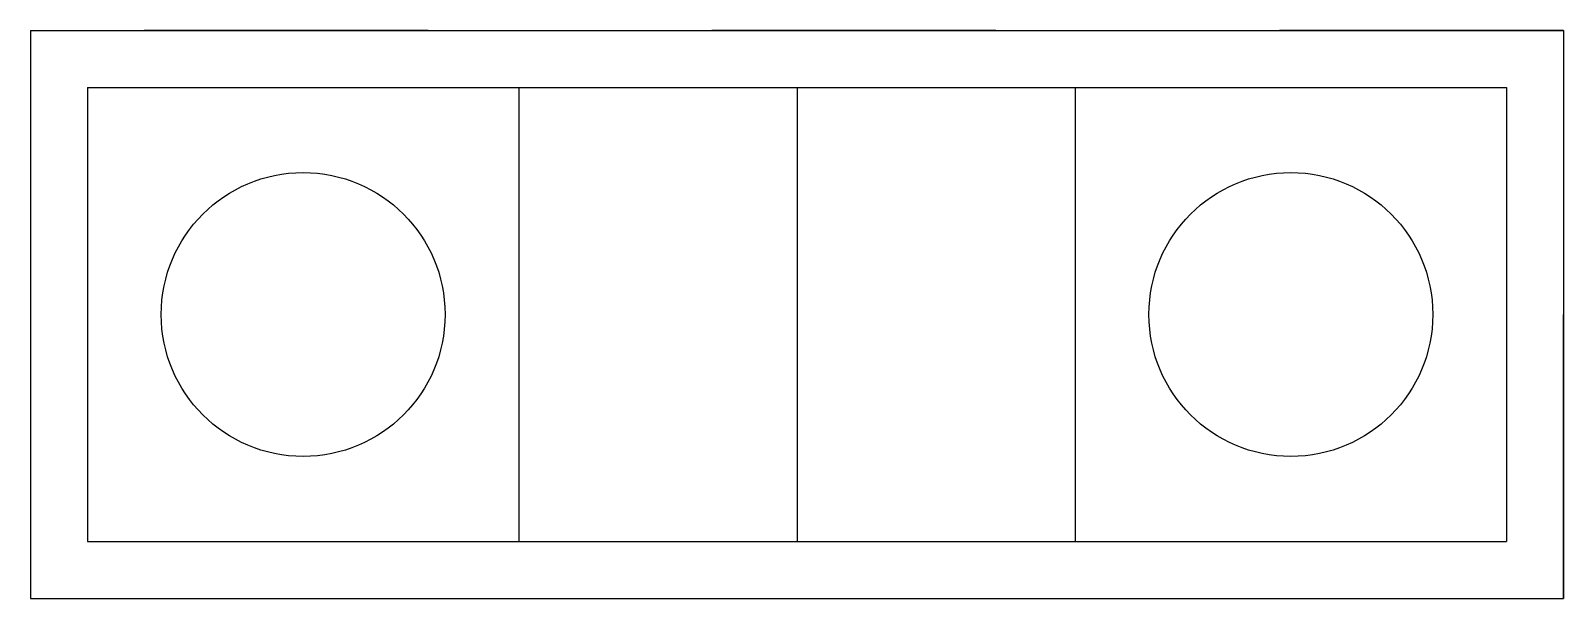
# Model space of a CAD drawing. Extents: x -0.96 to 4.44, y -1 to 1.
import ezdxf

# ---------------------------------------------------------------- set-up
doc = ezdxf.new("R2010")
doc.units = 0
doc.linetypes.add('虚线', pattern=[2, 1, -1])
for name, color, linetype in [('粗实线层', 7, 'CONTINUOUS'), ('细实线层', 7, 'CONTINUOUS'), ('虚线层', 6, '虚线')]:
    doc.layers.add(name, color=color, linetype=linetype)

msp = doc.modelspace()

# ---------------------------------------------------------------- linework, layer by layer
at = {"layer": '粗实线层'}
for p, q in [((-0.96, 1), (4.44, 1)), ((-0.96, 1), (-0.96, -1)), ((4.44, 1), (4.44, -1)), ((-0.96, -1), (4.44, -1))]:
    msp.add_line(p, q, dxfattribs=at)
at = {"layer": '细实线层'}
for p, q in [((-0.76, 0.8), (4.24, 0.8)), ((-0.76, 0.8), (-0.76, -0.8)), ((0.76, 0.8), (0.76, -0.8)), ((1.74, 0.8), (1.74, -0.8)), ((2.72, 0.8), (2.72, -0.8)), ((4.24, 0.8), (4.24, -0.8)), ((-0.76, -0.8), (4.24, -0.8))]:
    msp.add_line(p, q, dxfattribs=at)
for centre in [(0, 0), (3.48, 0)]:
    msp.add_circle(centre, 0.5, dxfattribs=at)
at = {"layer": '虚线层'}
msp.add_lwpolyline([(-0.96, 1), (-0.96, -1), (4.44, -1), (4.44, 1)], close=True, dxfattribs=at)

doc.saveas('drawing.dxf')
